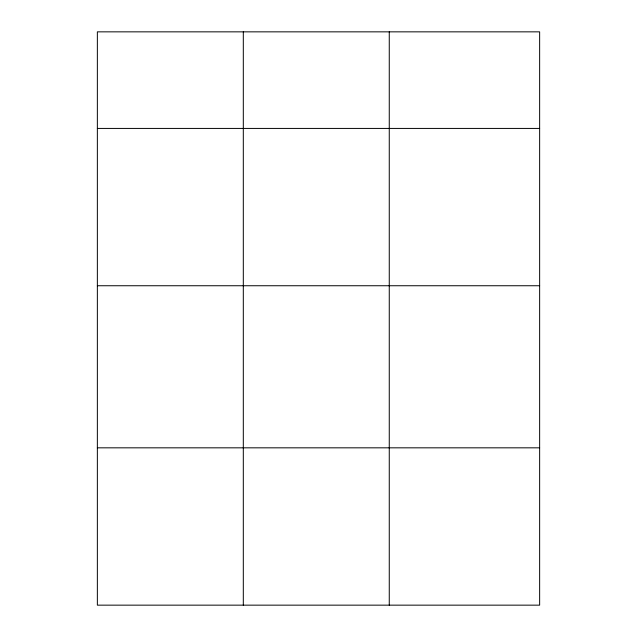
<?xml version="1.0" encoding="UTF-8"?>
<svg xmlns="http://www.w3.org/2000/svg" width="637" height="637" viewBox="0 0 637 637"><rect width="100%" height="100%" fill="white"/><g stroke="black" fill="none" stroke-linecap="round" stroke-linejoin="round"><path stroke-width="0.96" d="M539.643 285.742L539.643 31.85L97.357 31.85L97.357 605.15L539.643 605.15L539.643 285.742L97.357 285.742M97.357 128.427L539.643 128.427M97.357 447.827L539.643 447.827M389.263 31.85L389.263 605.15M243.31 31.85L243.31 605.15"/></g></svg>
